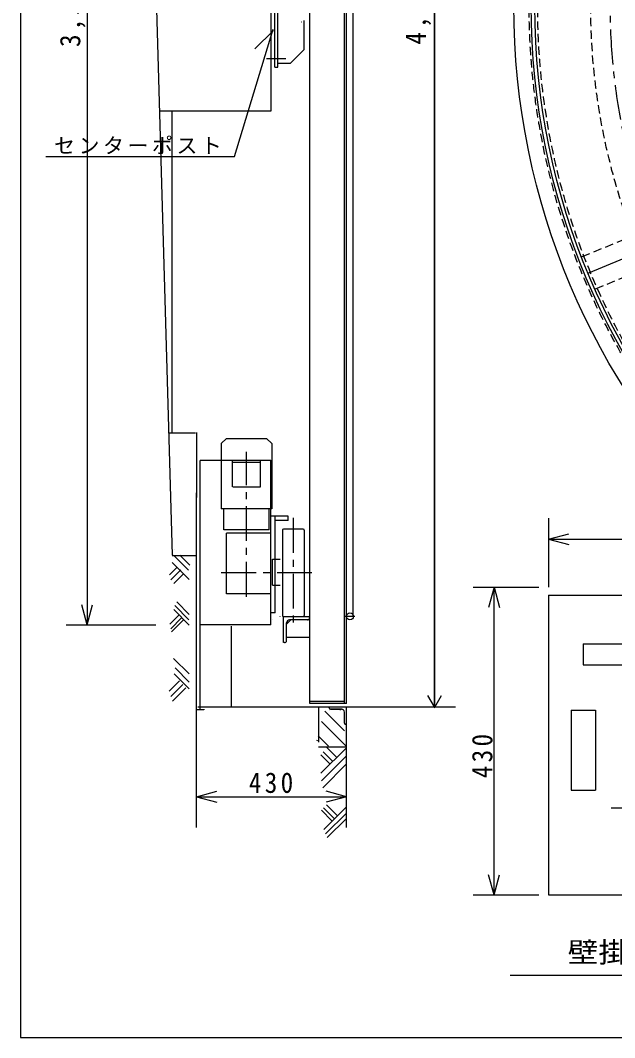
# Model space of a CAD drawing. Units: millimetres, scale not verified. Extents: x -3764 to 3982, y -2808 to 2868.
# Drawn here: x -3758 to -2053, y -2808 to 110 of the extents above; entities that cross this region are included whole.
import ezdxf
from ezdxf.enums import TextEntityAlignment as Align

# ---------------------------------------------------------------- set-up
doc = ezdxf.new("R2010")
doc.units = ezdxf.units.MM
doc.header["$LTSCALE"] = 20
for name, pattern in [('CHAIN1', [8, 5, -1, 1, -1]), ('DASHED1', [1.8, 1.2, -0.6]), ('DOUBLE_CHAIN1', [8.8, 5, -1, 0.6, -0.6, 0.6, -1])]:
    doc.linetypes.add(name, pattern=pattern)
doc.layers.add('0-0', color=7, linetype='Continuous')
doc.styles.add('ＭＳ ゴシック', font='')
doc.styles.get('ＭＳ ゴシック').set_extended_font_data('MS Gothic')

msp = doc.modelspace()

# ---------------------------------------------------------------- linework, layer by layer
at = {"layer": '0-0'}
for p, q in [((-3757.5, 2751.88), (-3757.5, -2808.13)), ((-2927.88, 2149.61), (-2927.88, -1849.17)), ((-2827.88, -1850.04), (-2827.88, 2149.92)), ((-2821.88, -1850), (-2821.88, 2150.08)), ((-2569.55, -1858.26), (-2569.55, 2158.43)), ((-3565.86, 1924.78), (-3565.86, -1624.53)), ((-2802.88, -1599.84), (-2802.88, 1898.23)), ((-3320.71, -1424.25), (-3399.91, 1339.76)), ((-3037.87, -150), (-3037.87, 539.14)), ((-3027.87, -25), (-3027.87, 325)), ((-2950.96, 105), (-2950.22, 105)), ((-2943.87, 109.29), (-2943.87, 25.54)), ((-3143.48, -281.25), (-3032.22, 84.3)), ((-3031.62, 80.75), (-3084.44, 27.93)), ((-2126.37, -614.22), (-504.22, 57.69)), ((-2983.87, -14.46), (-2943.87, 25.54)), ((-2983.87, -14.46), (-3017.7, -14.46)), ((-3358.3, -150), (-3037.87, -150)), ((-3321.87, -1073.73), (-3321.87, -149.03)), ((-3684.38, -281.25), (-3143.48, -281.25)), ((-3321.87, -1073.73), (-3321.87, -668.17)), ((-3331.23, -1073.73), (-3255.27, -1073.73)), ((-3251.87, -1072), (-3251.87, -1258.76)), ((-3166.37, -1089.29), (-3181.37, -1104.29)), ((-3181.37, -1104.29), (-3181.37, -1291.29)), ((-3166.37, -1089.29), (-3051.37, -1089.29)), ((-3051.37, -1089.29), (-3036.37, -1104.29)), ((-3241.88, -1624.53), (-3241.88, -1152.53)), ((-3038.87, -1152.53), (-3241.88, -1152.53)), ((-3148.87, -1228.61), (-3148.87, -1152.2)), ((-3147.48, -1157.29), (-3071.07, -1157.29)), ((-3068.87, -1228.61), (-3068.87, -1152.2)), ((-3038.87, -1624.53), (-3038.87, -1151.92)), ((-3251.87, -2205.14), (-3251.87, -1245.49)), ((-3241.88, -1866.48), (-3241.88, -1241.74)), ((-3147.48, -1228.61), (-3068.52, -1228.61)), ((-2927.06, -1243), (-2927.18, -1243)), ((-3173.87, -1351.29), (-3173.87, -1289.74)), ((-3043.87, -1351.29), (-3043.87, -1289.74)), ((-3026.87, -1589.53), (-3026.87, -1312.52)), ((-2988.87, -1324.53), (-3026.77, -1324.53)), ((-2242.45, -1318.56), (-2242.45, -1516.41)), ((-3043.87, -1351.29), (-3173.87, -1351.29)), ((-3165.87, -1535.29), (-3165.87, -1361.29)), ((-3038.77, -1361.29), (-3165.87, -1361.29)), ((-3005.87, -1352.53), (-3005.87, -1597.2)), ((-2945.88, -1349.53), (-3002.88, -1349.53)), ((-2942.88, -1352.53), (-2942.88, -1597.2)), ((-2242.45, -1378.56), (-2184.5, -1363.03)), ((-2242.45, -1378.56), (-1642.45, -1378.56)), ((-2242.45, -1378.56), (-2184.5, -1394.08)), ((-3321.87, -1425), (-3252.24, -1425)), ((-3274.95, -1467.65), (-3318.21, -1424.39)), ((-3315.88, -1408.97), (-3315.99, -1408.87)), ((-3271.62, -1453.23), (-3300.35, -1424.51)), ((-3321.53, -1445.47), (-3273.29, -1493.71)), ((-3329.3, -1480.96), (-3309.33, -1460.99)), ((-3325.97, -1495.38), (-3297.13, -1466.54)), ((-3290.48, -1478.74), (-3317.1, -1505.36)), ((-3034.37, -1510.79), (-3012.22, -1510.79)), ((-2458.69, -1516.41), (-2270.02, -1516.41)), ((-2398.69, -1516.41), (-2414.22, -1574.37)), ((-2398.69, -2398.69), (-2398.69, -1516.41)), ((-2398.69, -1516.41), (-2383.16, -1574.37)), ((-3038.54, -1535.29), (-3165.87, -1535.29)), ((-2242.45, -1538.69), (-2242.45, -2398.69)), ((-3565.86, -1624.53), (-3581.39, -1566.57)), ((-3565.86, -1624.53), (-3550.34, -1566.57)), ((-3273.84, -1609.61), (-3314.32, -1569.13)), ((-3272.73, -1594.09), (-3308.78, -1558.04)), ((-3328.19, -1621.81), (-3302.12, -1595.75)), ((-3325.97, -1635.12), (-3294.91, -1604.07)), ((-3272.73, -1625.14), (-3317.65, -1580.22)), ((-3026.87, -1589.53), (-3039.16, -1589.53)), ((-3011.88, -1599.82), (-3011.88, -1599.57)), ((-3002.88, -1600.2), (-2926.75, -1600.2)), ((-3002.88, -1675.24), (-3002.88, -1600.46)), ((-3625.86, -1624.53), (-3369.12, -1624.53)), ((-3290.48, -1610.72), (-3323.75, -1643.99)), ((-3254.19, -1624.53), (-3253.39, -1624.53)), ((-3116.87, -1624.53), (-3241.69, -1624.53)), ((-3038.87, -1624.53), (-3183.6, -1624.53)), ((-3151.87, -1860.97), (-3151.87, -1627.75)), ((-3034.73, -1608.53), (-3034.79, -1608.53)), ((-2993.87, -1669.2), (-2993.87, -1618.7)), ((-2993.84, -1622.14), (-2981.79, -1610.09)), ((-2928.19, -1610.2), (-2985.37, -1610.2)), ((-2927.3, -1660.2), (-2993.62, -1660.2)), ((-2999.88, -1675.2), (-3002.93, -1675.2)), ((-2142.45, -1678.69), (-2142.45, -1738.69)), ((-3272.98, -1764.97), (-3317.72, -1720.23)), ((-2927.06, -1715), (-2927.18, -1715)), ((-3272.98, -1788.17), (-3313.58, -1747.57)), ((-2927.06, -1749), (-2927.57, -1749)), ((-2142.45, -1738.69), (-1742.45, -1738.69)), ((-3272.98, -1808.06), (-3316.06, -1764.97)), ((-3330.98, -1814.68), (-3301.15, -1784.86)), ((-3326.01, -1829.6), (-3291.21, -1794.8)), ((-3321.04, -1842.86), (-3282.92, -1804.74)), ((-2569.68, -1858.93), (-2588.05, -1827.12)), ((-2568.66, -1859.95), (-2549.41, -1826.61)), ((-3251.87, -2205.14), (-3251.87, -1860)), ((-3251.55, -1866.61), (-3230.7, -1866.61)), ((-2536.16, -1860), (-3248.4, -1860)), ((-3230.58, -1868.35), (-3230.58, -1866.15)), ((-2827.9, -1844), (-2927.81, -1844)), ((-2821.88, -1850), (-2927.81, -1850)), ((-2904.46, -1849.83), (-2903.69, -1849.83)), ((-2871.88, -1862), (-2871.88, -1860)), ((-2835.29, -1866), (-2870.89, -1866)), ((-2867.88, -1866), (-2836.37, -1866)), ((-2838.68, -1868.42), (-2838.68, -1866.02)), ((-2821.88, -2205.14), (-2821.88, -1860)), ((-3253.52, -1868.3), (-3253.66, -1868.3)), ((-2871.88, -1870.74), (-2871.88, -1870.56)), ((-2827.88, -1906), (-2827.88, -1874.5)), ((-2177.45, -1868.69), (-2177.45, -2098.69)), ((-2823.88, -1910), (-2821.88, -1910)), ((-2895.16, -2049.99), (-2823.07, -1977.91)), ((-2850.41, -2003.6), (-2880.24, -1973.77)), ((-2868.64, -2023.48), (-2895.16, -1996.97)), ((-2893.5, -2071.54), (-2823.07, -2001.11)), ((-2862.01, -2015.2), (-2888.53, -1988.68)), ((-2890.19, -2091.42), (-2821.41, -2022.65)), ((-2177.45, -2098.69), (-2107.45, -2098.69)), ((-3251.87, -2117.03), (-3193.92, -2101.5)), ((-3251.87, -2117.03), (-2821.88, -2117.03)), ((-3251.87, -2117.03), (-3193.92, -2132.56)), ((-2821.88, -2117.03), (-2879.83, -2101.5)), ((-2821.88, -2117.03), (-2879.83, -2132.56)), ((-2863.67, -2185.88), (-2893.5, -2156.05)), ((-2857.04, -2179.25), (-2887.7, -2148.59)), ((-2886.87, -2210.74), (-2823.9, -2147.76)), ((-2847.1, -2172.62), (-2879.41, -2140.31)), ((-2881.9, -2223.99), (-2822.24, -2164.34)), ((-2876.93, -2233.94), (-2822.24, -2179.25)), ((-2398.69, -2398.69), (-2414.22, -2340.73)), ((-2398.69, -2398.69), (-2383.16, -2340.73)), ((-2458.69, -2398.69), (-2270.02, -2398.69)), ((-2242.45, -2398.69), (-1642.45, -2398.69)), ((-2352.74, -2628.45), (-1470.46, -2628.45))]:
    msp.add_line(p, q, dxfattribs=at)
at = {"layer": '0-0', "color": 4}
for p, q in [((-2568.75, -1860), (-2568.75, 2160)), ((-2508.75, -1860), (-2761.88, -1860))]:
    msp.add_line(p, q, dxfattribs=at)
at = {"layer": '0-0', "linetype": 'DASHED1'}
for p, q in [((-2145.5, -568.03), (-579.84, 80.49)), ((-2107.23, -660.42), (-543.43, -12.67))]:
    msp.add_line(p, q, dxfattribs=at)
at = {"layer": '0-0', "linetype": 'CHAIN1'}
for p, q in [((-3051.13, 0), (-2995.79, 0)), ((-3108.87, -1543.54), (-3108.87, -1128.05)), ((-2974.38, -1317.57), (-2974.38, -1635.61)), ((-2921.03, -1474.53), (-3183.6, -1474.53)), ((-2798.11, -1600), (-2826.05, -1600)), ((-2570.71, -1860.98), (-2568.72, -1859.83)), ((-2062.49, -2148.69), (-1833.39, -2148.69))]:
    msp.add_line(p, q, dxfattribs=at)
at = {"layer": '0-0', "linetype": 'DOUBLE_CHAIN1'}
for p, q in [((-2902.35, -1860.73), (-2902.35, -1973.98)), ((-2569.55, -1860.08), (-2569.55, -1858.26)), ((-2822.81, -1972.46), (-2903.98, -1891.3)), ((-2828.03, -1928.12), (-2884.37, -1871.78)), ((-2906.12, -1956.37), (-2904.72, -1953.93)), ((-2873.02, -1972.34), (-2903.22, -1942.14)), ((-2902.35, -1973.98), (-2823.07, -1973.98))]:
    msp.add_line(p, q, dxfattribs=at)
at = {"layer": '0-0'}
for points in [[(-3757.5, -2808.13), (3982.5, -2808.13), (3982.5, 2751.88)], [(-3027.87, -25), (-3018.87, -25), (-3018.87, 325)], [(-3036.37, -1104.29), (-3036.37, -1291.29), (-3181.37, -1291.29)], [(-2988.87, -1324.53), (-2988.87, -1312.53), (-3038.87, -1312.53)], [(-3034.37, -1510.79), (-3034.37, -1435.79), (-3012.22, -1435.79)], [(-2242.45, -1538.69), (-1642.45, -1538.69), (-1642.45, -2398.69)], [(-2142.45, -1678.69), (-1742.45, -1678.69), (-1742.45, -1738.69)], [(-2177.45, -1868.69), (-2107.45, -1868.69), (-2107.45, -2098.69)]]:
    msp.add_lwpolyline(points, dxfattribs=at)
for centre, radius in [((-281.91, 152.21), 2060), ((-281.91, 152.21), 2010), ((-281.25, 150), 2000), ((-2811.81, -1599.88), 10)]:
    msp.add_circle(centre, radius, dxfattribs=at)
at = {"layer": '0-0', "linetype": 'DASHED1'}
for centre, radius in [((-281.91, 152.21), 2016), ((-281.34, 149.65), 1992), ((-281.05, 150.31), 1840)]:
    msp.add_circle(centre, radius, dxfattribs=at)
at = {"layer": '0-0', "linetype": 'CHAIN1'}
msp.add_circle((-279.87, 151.52), 1785, dxfattribs=at)
at = {"layer": '0-0'}
for centre, radius, start, end in [((-3002.88, -1352.53), 3, 90, 180), ((-2945.88, -1352.53), 3, 0, 90), ((-3002.88, -1597.2), 3, 180, 270), ((-2945.88, -1597.2), 3, 270, 0), ((-2933.88, -1604.2), 6, 270, 0), ((-2985.37, -1618.7), 8.5, 90, 180), ((-2999.88, -1669.2), 6, 240.00002, 240.47063), ((-2999.88, -1669.2), 6, 267.11423, 0), ((-2867.88, -1862), 4, 180, 270), ((-2836.37, -1874.5), 8.5, 0, 90), ((-2823.88, -1906), 4, 180, 270)]:
    msp.add_arc(centre, radius, start, end, dxfattribs=at)

# ---------------------------------------------------------------- texts
at = {"layer": '0-0', "style": 'ＭＳ ゴシック', "width": 1.1}
msp.add_text('壁掛式操作盤', height=58.65, dxfattribs=at).set_placement((-2187.31, -2610.07), align=Align.BOTTOM_LEFT)
at = {"layer": '0-0', "char_height": 58.65, "attachment_point": 7, "rotation": 90, "style": 'ＭＳ ゴシック'}
for s, insert in [('\\T1.28;\\W0.9;3,550', (-3570.32, 33.29)), ('\\T1.28;\\W0.9;4,020', (-2578.75, 40)), ('\\T1.27;\\W0.9;430', (-2402.57, -2064.07))]:
    msp.add_mtext(s, dxfattribs=dict(at, insert=insert))
at = {"layer": '0-0', "attachment_point": 7, "style": 'ＭＳ ゴシック'}
for s, insert, char_height in [('\\T1.17;センターポスト', (-3660.69, -274.19), 43.99), ('\\T1.27;\\W0.9;430', (-3101.87, -2107.03), 58.65)]:
    msp.add_mtext(s, dxfattribs=dict(at, insert=insert, char_height=char_height))

doc.saveas('drawing.dxf')
